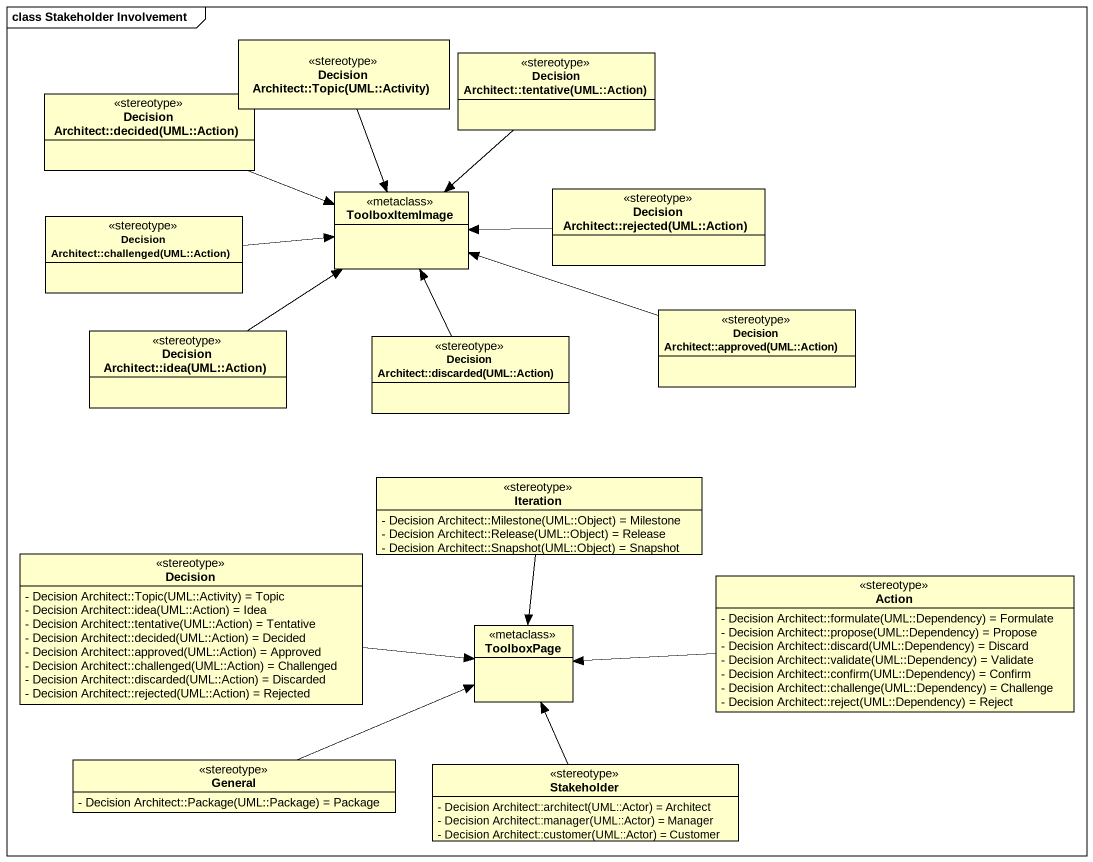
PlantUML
@startuml
mainframe class Stakeholder Involvement
hide circle
hide empty members
skinparam classAttributeIconSize 0
class "Decision Architect::Topic(UML::Activity)" as Decision_Architect_Topic <<stereotype>>
class "Decision Architect::decided(UML::Action)" as Decision_Architect_decided <<stereotype>>
class "Decision Architect::tentative(UML::Action)" as Decision_Architect <<stereotype>>
class ToolboxItemImage <<metaclass>>
class "Decision Architect::rejected(UML::Action)" as Decision_Architect_rejected <<stereotype>>
class "Decision Architect::challenged(UML::Action)" as Decision_Architect_2 <<stereotype>>
class "Decision Architect::idea(UML::Action)" as Decision_Architect_idea_UML <<stereotype>>
class "Decision Architect::discarded(UML::Action)" as Decision_Architect_3 <<stereotype>>
class "Decision Architect::approved(UML::Action)" as Decision_Architect_approved <<stereotype>>
class Iteration <<stereotype>> {
  {field} - Decision Architect::Milestone(UML::Object) = Milestone
  {field} - Decision Architect::Release(UML::Object) = Release
  {field} - Decision Architect::Snapshot(UML::Object) = Snapshot
}
class Decision <<stereotype>> {
  {field} - Decision Architect::Topic(UML::Activity) = Topic
  {field} - Decision Architect::idea(UML::Action) = Idea
  {field} - Decision Architect::tentative(UML::Action) = Tentative
  {field} - Decision Architect::decided(UML::Action) = Decided
  {field} - Decision Architect::approved(UML::Action) = Approved
  {field} - Decision Architect::challenged(UML::Action) = Challenged
  {field} - Decision Architect::discarded(UML::Action) = Discarded
  {field} - Decision Architect::rejected(UML::Action) = Rejected
}
class "Action" as Action_ <<stereotype>> {
  {field} - Decision Architect::formulate(UML::Dependency) = Formulate
  {field} - Decision Architect::propose(UML::Dependency) = Propose
  {field} - Decision Architect::discard(UML::Dependency) = Discard
  {field} - Decision Architect::validate(UML::Dependency) = Validate
  {field} - Decision Architect::confirm(UML::Dependency) = Confirm
  {field} - Decision Architect::challenge(UML::Dependency) = Challenge
  {field} - Decision Architect::reject(UML::Dependency) = Reject
}
class ToolboxPage <<metaclass>>
class General <<stereotype>> {
  {field} - Decision Architect::Package(UML::Package) = Package
}
class Stakeholder <<stereotype>> {
  {field} - Decision Architect::architect(UML::Actor) = Architect
  {field} - Decision Architect::manager(UML::Actor) = Manager
  {field} - Decision Architect::customer(UML::Actor) = Customer
}
Decision_Architect_Topic --> ToolboxItemImage
Decision_Architect_decided -right-> ToolboxItemImage
Decision_Architect --> ToolboxItemImage
Decision_Architect_rejected -left-> ToolboxItemImage
Decision_Architect_2 -right-> ToolboxItemImage
Decision_Architect_idea_UML -up-> ToolboxItemImage
Decision_Architect_3 -up-> ToolboxItemImage
Decision_Architect_approved -left-> ToolboxItemImage
Iteration --> ToolboxPage
Decision -right-> ToolboxPage
Action_ -left-> ToolboxPage
General -right-> ToolboxPage
Stakeholder -up-> ToolboxPage
@enduml
